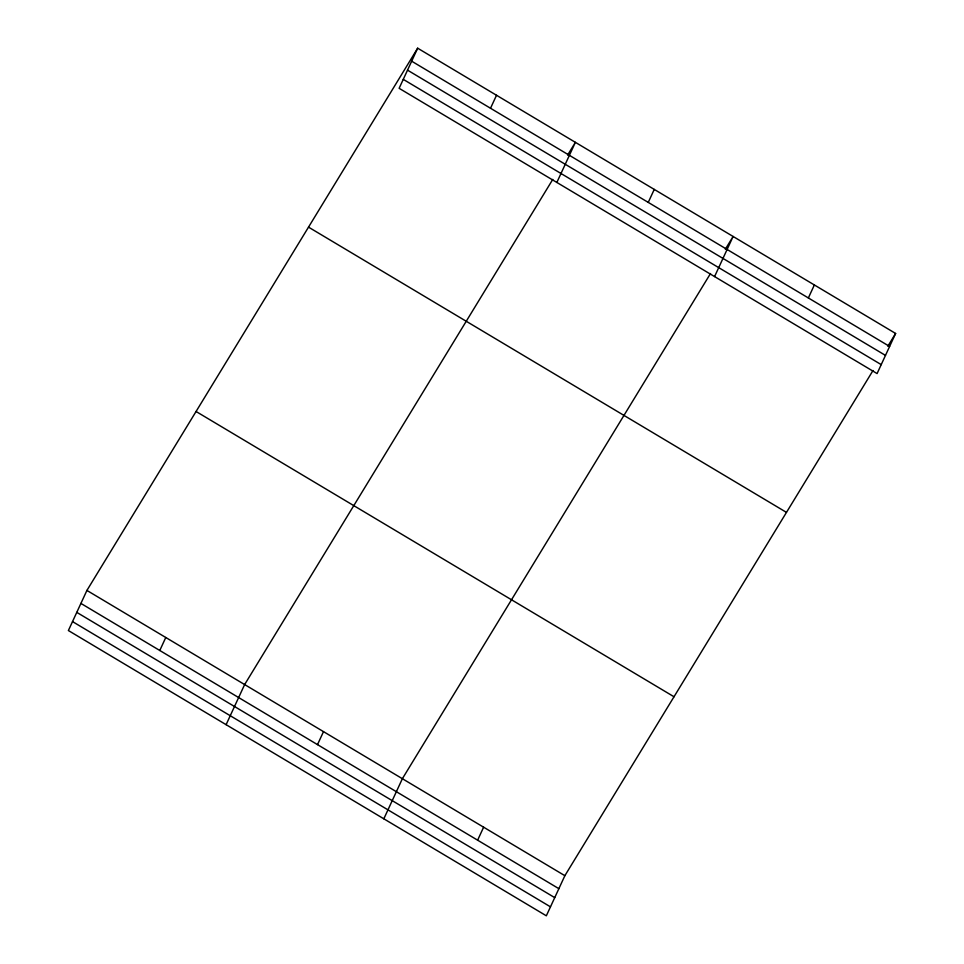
<?xml version="1.0" encoding="UTF-8"?>
<svg xmlns="http://www.w3.org/2000/svg" width="964" height="964" viewBox="0 0 964 964"><rect width="100%" height="100%" fill="white"/><g stroke="black" fill="none" stroke-linecap="round" stroke-linejoin="round"><path stroke-width="1.45" d="M417.665 48.2L399.132 88.314L877.083 373.574L895.616 333.46L417.665 48.2L86.917 590.426L68.384 630.54L546.335 915.8L564.868 875.686L873.01 370.525M159.783 650.483L165.784 637.493M490.519 108.257L496.52 95.267M226.106 724.675L244.639 684.561L552.782 179.4M556.855 182.449L575.388 142.335L567.591 155.12M317.505 744.618L323.506 731.628M648.254 202.392L654.255 189.402M383.829 818.81L402.374 778.695L710.504 273.535M714.577 276.584L733.11 236.469L725.314 249.254M477.626 840.186L483.627 827.196M808.362 297.948L814.363 284.97M887.82 346.245L895.616 333.46M411.664 61.19L889.615 346.45M407.519 70.143L885.482 355.403M403.265 79.361L881.216 364.621M308.516 227.13L786.467 512.39M196.066 411.495L674.017 696.755M86.917 590.426L564.868 875.686M80.916 603.416L558.867 888.675M76.783 612.369L554.734 897.629M72.517 621.587L550.48 906.847"/></g></svg>
